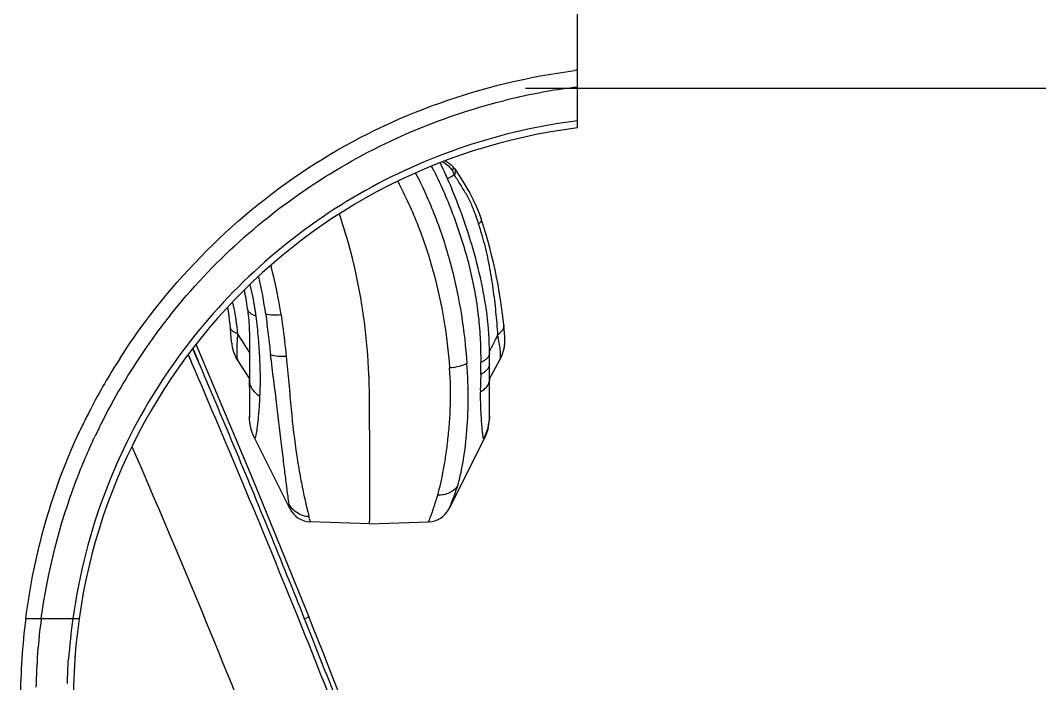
# Model space of a CAD drawing. Header units: millimetres. Extents: x -73584 to -37571, y -61249 to -50748.
# Drawn here: x -48269.71 to -48227.24, y -52423.42 to -52395.78 of the extents above; entities that cross this region are included whole.
import ezdxf

# ---------------------------------------------------------------- set-up
doc = ezdxf.new("R2010")
doc.units = ezdxf.units.MM
doc.header["$LTSCALE"] = 200
doc.layers.add('60', color=7, linetype='Continuous')
doc.layers.add('DIM', color=3, linetype='Continuous')

# ---------------------------------------------------------------- blocks, each defined once
blk = doc.blocks.new('5569')
at = {"color": 7, "linetype": 'Continuous'}
for p, q in [((-46015.839, -54723.816), (-46015.839, -54684.316)), ((-46031.861, -54733.039), (-46031.665, -54733.496)), ((-46031.856, -54733.037), (-46031.661, -54733.495)), ((-46031.734, -54732.866), (-46029.366, -54738.474)), ((-46032.05, -54733.3), (-46031.919, -54733.602)), ((-46032.046, -54733.298), (-46031.916, -54733.6)), ((-46029.366, -54738.474), (-46027.037, -54744.202)), ((-46038.182, -54744.266), (-46037.743, -54744.266)), ((-46037.743, -54744.266), (-46037.084, -54744.266)), ((-46037.084, -54744.266), (-46036.865, -54744.266)), ((-46026.865, -54745.149), (-46027.207, -54744.289))]:
    blk.add_line(p, q, dxfattribs=at)
blk.add_lwpolyline([(-46027.037, -54744.202), (-46026.888, -54744.576), (-46026.456, -54745.666), (-46026.027, -54746.753), (-46025.603, -54747.837), (-46025.183, -54748.918), (-46025.022, -54749.334)], dxfattribs=at)
for centre, radius, start, end in [((-46012.138, -54749.803), 28.634, 97.4252, 97.6793), ((-46012.7, -54747.569), 25.647, 97.0299, 102.8424), ((-46012.681, -54747.657), 25.736, 102.8389, 104.0086), ((-46012.839, -54747.628), 24, 97.1808, 180.0002), ((-46012.716, -54747.577), 25.655, 141.5147, 143.0461), ((-46012.647, -54747.629), 25.742, 143.0466, 145.635), ((-46012.542, -54747.697), 25.866, 145.6412, 152.817), ((-46012.938, -54747.573), 24.156, 142.6887, 154.5787), ((-46012.699, -54747.697), 26.396, 147.3028, 152.604), ((-46479.067, -54926.459), 486.969, 21.95908, 23.33074), ((-46503.758, -54934.69), 513.181, 22.64541, 23.08243), ((-46013.128, -54747.469), 25.909, 152.8557, 153.5744), ((-46013.061, -54747.503), 25.984, 152.6175, 152.8559), ((-46013.28, -54747.393), 25.739, 153.7795, 154.763), ((-46013.194, -54747.436), 25.835, 153.5747, 153.78), ((-46012.517, -54747.71), 25.895, 153.4711, 153.8216), ((-46012.516, -54747.71), 25.896, 153.0584, 153.4711), ((-46012.516, -54747.71), 25.895, 152.8173, 153.0584), ((-46012.519, -54747.709), 25.892, 153.8216, 154.7986), ((-46491.101, -54934.416), 497.507, 21.6462, 23.36543), ((-46487.563, -54927.958), 495.643, 21.7505, 22.64795), ((-46013.761, -54747.577), 24.644, 172.2799, 178.9606), ((-46012.196, -54747.754), 24.914, 171.9531, 175.8791), ((-46011.384, -54747.782), 27.668, 172.7137, 179.675), ((-46458.064, -54917.942), 464.305, 21.26995, 21.95353), ((-46468.25, -54920.243), 474.845, 21.19445, 21.63785)]:
    blk.add_arc(centre, radius, start, end, dxfattribs=at)
for points, knots in [([(-46034.911, -54733.439), (-46033.87, -54731.815), (-46031.428, -54728.786), (-46026.897, -54725.12), (-46021.65, -54722.584), (-46017.873, -54721.683), (-46015.965, -54721.425)], [0, 0, 0, 0, 0.250291, 0.500346, 0.750227, 1, 1, 1, 1]), ([(-46032.798, -54731.612), (-46031.927, -54730.516), (-46030, -54728.466), (-46026.648, -54725.912), (-46022.932, -54723.925), (-46020.269, -54723.024), (-46018.911, -54722.686)], [0, 0, 0, 0, 0.250123, 0.500107, 0.74999, 1, 1, 1, 1]), ([(-46015.839, -54723.525), (-46019.013, -54723.924), (-46025.272, -54726.009), (-46030.208, -54730.384), (-46032.151, -54732.931)], [0, 0, 0, 0, 0.499637, 1, 1, 1, 1]), ([(-46038.829, -54744.273), (-46038.652, -54742.918), (-46038.109, -54740.228), (-46037.145, -54737.655), (-46036.563, -54736.419)], [0, 0, 0, 0, 0.500046, 1, 1, 1, 1]), ([(-46038.182, -54744.266), (-46037.918, -54742.304), (-46037.261, -54739.714), (-46036.228, -54737.282), (-46035.947, -54736.684)], [0, 0, 0, 0, 0.749699, 1, 1, 1, 1]), ([(-46034.755, -54737.204), (-46035.02, -54737.761), (-46035.99, -54740.025), (-46036.611, -54742.438), (-46036.865, -54744.266)], [0, 0, 0, 0, 0.25031, 1, 1, 1, 1]), ([(-46038.829, -54744.273), (-46038.768, -54744.273), (-46038.553, -54744.273), (-46038.337, -54744.274), (-46038.182, -54744.266)], [0, 0, 0, 0, 0.279857, 1, 1, 1, 1]), ([(-46036.865, -54744.266), (-46036.828, -54744.266), (-46036.763, -54744.266), (-46036.688, -54744.267), (-46036.644, -54744.269), (-46036.621, -54744.268), (-46036.612, -54744.271), (-46036.603, -54744.269), (-46036.603, -54744.271)], [0, 0, 0, 0, 0.425571, 0.741001, 0.853553, 0.934614, 0.983531, 1, 1, 1, 1]), ([(-46027.037, -54744.202), (-46027.036, -54744.207), (-46027.06, -54744.216), (-46027.086, -54744.234), (-46027.143, -54744.26), (-46027.183, -54744.279), (-46027.207, -54744.289)], [0, 0, 0, 0, 0.078031, 0.28133, 0.594433, 1, 1, 1, 1])]:
    blk.add_open_spline(points, degree=3, knots=knots, dxfattribs=at)
blk.add_open_spline([(-46037.087, -54746.983), (-46037.085, -54746.643), (-46037.07, -54746.303), (-46037.046, -54745.964)], degree=3, dxfattribs=at)
at = {"layer": '60', "color": 7, "linetype": 'Continuous'}
for p, q in [((-46021.919, -54725.417), (-46021.905, -54725.444)), ((-46021.918, -54725.417), (-46021.905, -54725.444)), ((-46021.55, -54725.294), (-46021.561, -54725.273)), ((-46021.351, -54725.196), (-46021.32, -54725.21)), ((-46021.022, -54725.439), (-46021.004, -54725.463)), ((-46021.022, -54725.439), (-46021.022, -54725.439)), ((-46020.985, -54725.487), (-46020.977, -54725.499)), ((-46020.956, -54725.53), (-46020.955, -54725.53)), ((-46022.6, -54725.696), (-46022.584, -54725.729)), ((-46022.59, -54725.692), (-46022.573, -54725.725)), ((-46020.87, -54725.659), (-46020.86, -54725.674)), ((-46028.622, -54729.559), (-46028.614, -54729.588)), ((-46028.61, -54729.557), (-46028.603, -54729.586)), ((-46029.119, -54730.034), (-46029.125, -54730.005)), ((-46029.11, -54730.033), (-46029.117, -54730.004)), ((-46030.2, -54731.1), (-46030.206, -54731.074)), ((-46030.2, -54731.1), (-46030.206, -54731.074)), ((-46019.506, -54735.855), (-46019.506, -54733.184)), ((-46029.992, -54733.529), (-46029.507, -54734.281)), ((-46019.506, -54734.281), (-46019.074, -54733.491)), ((-46029.506, -54734.281), (-46029.507, -54734.281)), ((-46029.506, -54734.624), (-46029.506, -54734.305)), ((-46029.506, -54734.629), (-46029.506, -54735.854)), ((-46029.506, -54735.838), (-46029.506, -54735.831)), ((-46029.506, -54735.868), (-46029.506, -54735.838)), ((-46029.506, -54735.854), (-46029.506, -54735.87)), ((-46029.506, -54735.87), (-46029.506, -54735.868)), ((-46029.501, -54736.003), (-46029.506, -54735.87)), ((-46029.484, -54736.156), (-46029.495, -54736.06)), ((-46019.506, -54735.887), (-46019.508, -54735.943)), ((-46019.506, -54735.853), (-46019.506, -54735.887)), ((-46019.506, -54735.855), (-46019.506, -54735.887)), ((-46029.395, -54736.514), (-46029.403, -54736.485)), ((-46029.352, -54736.62), (-46029.395, -54736.514)), ((-46019.628, -54736.541), (-46019.673, -54736.653)), ((-46019.59, -54736.426), (-46019.629, -54736.544)), ((-46019.558, -54736.304), (-46019.591, -54736.429)), ((-46027.825, -54739.688), (-46029.298, -54736.743)), ((-46019.717, -54736.749), (-46021.187, -54739.689)), ((-46019.671, -54736.649), (-46019.717, -54736.749)), ((-46019.717, -54736.748), (-46019.717, -54736.749)), ((-46019.717, -54736.748), (-46019.717, -54736.749)), ((-46019.717, -54736.749), (-46019.717, -54736.749)), ((-46021.197, -54739.708), (-46021.187, -54739.688)), ((-46021.187, -54739.688), (-46021.197, -54739.708)), ((-46021.187, -54739.688), (-46021.181, -54739.675)), ((-46021.181, -54739.675), (-46021.178, -54739.668)), ((-46021.181, -54739.675), (-46021.178, -54739.668)), ((-46024.506, -54740.326), (-46026.966, -54740.241)), ((-46024.506, -54740.326), (-46022.047, -54740.241))]:
    blk.add_line(p, q, dxfattribs=at)
for points in [[(-46021.318, -54725.21), (-46021.252, -54725.244), (-46021.169, -54725.298), (-46021.098, -54725.358), (-46021.032, -54725.427), (-46021.022, -54725.439)], [(-46021.004, -54725.463), (-46020.985, -54725.487), (-46020.967, -54725.513), (-46020.955, -54725.53)], [(-46020.956, -54725.53), (-46020.842, -54725.702), (-46020.661, -54725.983), (-46020.491, -54726.261), (-46020.331, -54726.538), (-46020.187, -54726.813), (-46020.062, -54727.079), (-46019.95, -54727.345), (-46019.852, -54727.614)], [(-46029.298, -54736.743), (-46029.325, -54736.686), (-46029.395, -54736.514), (-46029.449, -54736.331), (-46029.484, -54736.156), (-46029.501, -54736.003), (-46029.506, -54735.87)]]:
    blk.add_lwpolyline(points, dxfattribs=at)
for centre, radius, start, end in [((-46037.837, -54733.604), 17.9, 26.583, 27.1202), ((-46039.949, -54734.223), 20.451, 24.402, 25.8862), ((-46021.86, -54726.093), 0.944, 63.5124, 65.1892), ((-46021.574, -54725.756), 0.603, 66.5382, 68.447), ((-46021.574, -54725.757), 0.604, 65.0954, 66.5387), ((-46026.538, -54715.926), 11.312, 297.8352, 298.1466), ((-46039.272, -54734.13), 20.316, 18.062, 19.0231), ((-46039.506, -54734.11), 20.7, 4.3896, 18.2867), ((-46030.613, -54731.308), 11.21, 15.6219, 18.0722), ((-46031.881, -54731.673), 12.529, 15.1079, 15.6661), ((-46032.588, -54731.862), 13.261, 14.1802, 15.1041), ((-46048.924, -54734.754), 20.968, 8.603, 14.2686), ((-46049.085, -54734.436), 20.454, 8.0111, 12.4323), ((-46041.474, -54732.873), 11.982, 7.2749, 11.0873), ((-46049.506, -54734.052), 19.3, 3.8766, 8.2317), ((-46048.953, -54735.061), 24.44, 7.4367, 7.6709), ((-46049.824, -54735.162), 25.317, 2.3819, 7.4079), ((-46028.604, -54732.636), 1.65, 183.8766, 212.7667), ((-46028.659, -54732.639), 1.595, 183.899, 188.8883), ((-46020.601, -54732.658), 1.739, 331.3679, 4.3897), ((-46020.618, -54732.657), 1.756, 353.4375, 358.8872), ((-46020.593, -54732.657), 1.732, 358.8769, 4.3748), ((-46053.003, -54716.694), 37.319, 333.8394, 334.0594), ((-46020.593, -54732.66), 1.731, 347.7549, 353.4474), ((-46028.65, -54732.666), 1.595, 207.7827, 212.7445), ((-46043.239, -54733.754), 23.371, 359.1596, 0.3867), ((-46020.595, -54732.662), 1.732, 331.383, 336.9211), ((-46020.617, -54732.652), 1.756, 336.9105, 340.1333), ((-46050.695, -54735.21), 26.189, 2.0328, 2.4082), ((-46021.484, -54735.829), 1.978, 331.601, 359.9992), ((-46021.506, -54735.854), 2, 333.4349, 0), ((-46026.931, -54739.241), 1, 206.5651, 268), ((-46022.082, -54739.241), 1, 272, 332.1542)]:
    blk.add_arc(centre, radius, start, end, dxfattribs=at)
for points, knots in [([(-46019.506, -54733.186), (-46019.506, -54732.661), (-46019.579, -54731.616), (-46019.866, -54730.035), (-46020.445, -54727.897), (-46021.053, -54726.319), (-46021.55, -54725.294)], [0, 0, 0, 0, 0.192261, 0.384242, 0.583103, 1, 1, 1, 1]), ([(-46021.439, -54725.248), (-46021.358, -54725.288), (-46021.208, -54725.393), (-46021.094, -54725.536), (-46021.049, -54725.614)], [0, 0, 0, 0, 0.501173, 1, 1, 1, 1]), ([(-46021.049, -54725.614), (-46021.035, -54725.589), (-46021.013, -54725.544), (-46021.005, -54725.493), (-46021.008, -54725.472)], [0, 0, 0, 0, 0.577626, 1, 1, 1, 1]), ([(-46021.008, -54725.472), (-46021.009, -54725.469), (-46021.011, -54725.457), (-46021.017, -54725.446), (-46021.022, -54725.439)], [0, 0, 0, 0, 0.264528, 1, 1, 1, 1]), ([(-46020.955, -54725.53), (-46020.945, -54725.545), (-46020.93, -54725.581), (-46020.927, -54725.642), (-46020.942, -54725.708), (-46020.961, -54725.752), (-46020.973, -54725.775)], [0, 0, 0, 0, 0.212276, 0.443059, 0.704133, 1, 1, 1, 1]), ([(-46022.573, -54725.725), (-46022.256, -54726.343), (-46021.693, -54727.612), (-46021.066, -54729.589), (-46020.646, -54731.603), (-46020.494, -54732.962), (-46020.45, -54733.639)], [0, 0, 0, 0, 0.252722, 0.503699, 0.752921, 1, 1, 1, 1]), ([(-46021.829, -54725.593), (-46021.516, -54726.219), (-46021.101, -54727.185), (-46020.648, -54728.507), (-46020.358, -54729.509), (-46020.135, -54730.52), (-46020.002, -54731.368), (-46019.928, -54732.047), (-46019.898, -54732.471), (-46019.881, -54732.81), (-46019.872, -54733.022), (-46019.875, -54733.192), (-46019.873, -54733.322), (-46019.869, -54733.457), (-46019.869, -54733.55), (-46019.868, -54733.596)], [0, 0, 0, 0, 0.252253, 0.378616, 0.504009, 0.628473, 0.752023, 0.81349, 0.874747, 0.905432, 0.93619, 0.951269, 0.966667, 0.983237, 1, 1, 1, 1]), ([(-46021.049, -54725.614), (-46021.042, -54725.628), (-46021.014, -54725.68), (-46020.989, -54725.734), (-46020.973, -54725.775)], [0, 0, 0, 0, 0.255975, 1, 1, 1, 1]), ([(-46020.065, -54727.508), (-46020.121, -54727.346), (-46020.207, -54727.106), (-46020.35, -54726.801), (-46020.469, -54726.587), (-46020.592, -54726.38), (-46020.758, -54726.108), (-46020.887, -54725.907), (-46020.973, -54725.775)], [0, 0, 0, 0, 0.261834, 0.389088, 0.513222, 0.635929, 0.757878, 1, 1, 1, 1]), ([(-46023.33, -54726.045), (-46023.011, -54726.65), (-46022.441, -54727.894), (-46021.808, -54729.837), (-46021.377, -54731.818), (-46021.217, -54733.155), (-46021.169, -54733.823)], [0, 0, 0, 0, 0.252755, 0.503658, 0.752786, 1, 1, 1, 1]), ([(-46024.732, -54731.799), (-46024.782, -54731.428), (-46025.016, -54729.945), (-46025.393, -54728.484), (-46025.76, -54727.419)], [0, 0, 0, 0, 0.249502, 1, 1, 1, 1]), ([(-46019.852, -54727.614), (-46019.847, -54727.63), (-46019.843, -54727.676), (-46019.881, -54727.755), (-46019.928, -54727.805), (-46019.956, -54727.831)], [0, 0, 0, 0, 0.189422, 0.539836, 1, 1, 1, 1]), ([(-46019.731, -54728.614), (-46019.652, -54728.928), (-46019.515, -54729.561), (-46019.359, -54730.521), (-46019.243, -54731.485), (-46019.19, -54732.129), (-46019.169, -54732.45)], [0, 0, 0, 0, 0.249954, 0.500764, 0.751092, 1, 1, 1, 1]), ([(-46029.231, -54731.664), (-46029.238, -54731.608), (-46029.251, -54731.495), (-46029.292, -54731.218), (-46029.362, -54730.834), (-46029.433, -54730.508), (-46029.471, -54730.346)], [0, 0, 0, 0, 0.127459, 0.253259, 0.627223, 1, 1, 1, 1]), ([(-46029.996, -54732.398), (-46030.003, -54732.291), (-46030.042, -54731.854), (-46030.126, -54731.422), (-46030.2, -54731.1)], [0, 0, 0, 0, 0.24544, 1, 1, 1, 1]), ([(-46029.589, -54731.356), (-46029.581, -54731.412), (-46029.558, -54731.608), (-46029.527, -54731.944), (-46029.506, -54732.386), (-46029.505, -54732.966), (-46029.506, -54733.509), (-46029.506, -54733.995), (-46029.506, -54734.202), (-46029.506, -54734.305)], [0, 0, 0, 0, 0.057278, 0.200539, 0.343138, 0.506125, 0.789469, 0.894825, 1, 1, 1, 1]), ([(-46029.231, -54731.664), (-46029.279, -54731.648), (-46029.368, -54731.613), (-46029.482, -54731.542), (-46029.559, -54731.456), (-46029.584, -54731.388), (-46029.589, -54731.356)], [0, 0, 0, 0, 0.310061, 0.578364, 0.803793, 1, 1, 1, 1]), ([(-46029.07, -54735.017), (-46029.067, -54734.956), (-46029.063, -54734.831), (-46029.05, -54734.577), (-46029.049, -54734.249), (-46029.058, -54733.85), (-46029.073, -54733.441), (-46029.096, -54733.018), (-46029.142, -54732.424), (-46029.193, -54731.971), (-46029.231, -54731.664)], [0, 0, 0, 0, 0.054231, 0.111636, 0.227592, 0.346425, 0.467987, 0.593201, 0.724248, 1, 1, 1, 1]), ([(-46028.192, -54731.617), (-46028.305, -54731.629), (-46028.52, -54731.636), (-46028.734, -54731.611), (-46028.83, -54731.586)], [0, 0, 0, 0, 0.534151, 1, 1, 1, 1]), ([(-46028.83, -54731.586), (-46028.792, -54731.869), (-46028.727, -54732.434), (-46028.66, -54732.999), (-46028.626, -54733.28)], [0, 0, 0, 0, 0.50282, 1, 1, 1, 1]), ([(-46028.192, -54731.617), (-46028.17, -54731.762), (-46028.086, -54732.337), (-46028.02, -54732.914), (-46027.976, -54733.347)], [0, 0, 0, 0, 0.2518, 1, 1, 1, 1]), ([(-46029.996, -54732.398), (-46030.039, -54732.383), (-46030.116, -54732.351), (-46030.213, -54732.288), (-46030.279, -54732.215), (-46030.299, -54732.157), (-46030.302, -54732.13)], [0, 0, 0, 0, 0.316482, 0.585995, 0.808697, 1, 1, 1, 1]), ([(-46018.911, -54732.034), (-46018.907, -54732.069), (-46018.914, -54732.144), (-46018.965, -54732.254), (-46019.052, -54732.358), (-46019.127, -54732.42), (-46019.169, -54732.45)], [0, 0, 0, 0, 0.205435, 0.434228, 0.69852, 1, 1, 1, 1]), ([(-46029.996, -54732.398), (-46030.014, -54732.532), (-46030.028, -54732.782), (-46030.035, -54733.078), (-46030.034, -54733.276), (-46030.029, -54733.386), (-46030.016, -54733.468), (-46030.002, -54733.513), (-46029.992, -54733.529)], [0, 0, 0, 0, 0.3553, 0.660217, 0.780984, 0.877777, 0.950957, 1, 1, 1, 1]), ([(-46029.509, -54733.161), (-46029.552, -54733.093), (-46029.712, -54732.838), (-46029.874, -54732.583), (-46029.996, -54732.398)], [0, 0, 0, 0, 0.266801, 1, 1, 1, 1]), ([(-46019.169, -54732.45), (-46019.192, -54732.497), (-46019.284, -54732.686), (-46019.375, -54732.876), (-46019.444, -54733.019)], [0, 0, 0, 0, 0.24749, 1, 1, 1, 1]), ([(-46019.057, -54733.444), (-46019.052, -54733.422), (-46019.045, -54733.371), (-46019.042, -54733.245), (-46019.059, -54733.045), (-46019.099, -54732.764), (-46019.14, -54732.559), (-46019.169, -54732.45)], [0, 0, 0, 0, 0.067236, 0.152113, 0.37573, 0.664862, 1, 1, 1, 1]), ([(-46027.976, -54733.347), (-46028.093, -54733.356), (-46028.313, -54733.355), (-46028.53, -54733.314), (-46028.626, -54733.28)], [0, 0, 0, 0, 0.535013, 1, 1, 1, 1]), ([(-46027.852, -54739.503), (-46027.867, -54739.391), (-46027.909, -54739.112), (-46027.975, -54738.616), (-46028.053, -54737.971), (-46028.18, -54736.878), (-46028.37, -54735.3), (-46028.541, -54733.982), (-46028.626, -54733.28)], [0, 0, 0, 0, 0.054123, 0.135015, 0.239616, 0.364508, 0.661711, 1, 1, 1, 1]), ([(-46027.976, -54733.347), (-46027.934, -54733.718), (-46027.865, -54734.448), (-46027.749, -54735.833), (-46027.602, -54737.127), (-46027.404, -54738.298), (-46027.265, -54739.011), (-46027.141, -54739.573), (-46027.061, -54739.894), (-46027.028, -54740.025)], [0, 0, 0, 0, 0.166003, 0.325668, 0.617282, 0.744127, 0.853236, 0.940036, 1, 1, 1, 1]), ([(-46020.45, -54733.639), (-46020.552, -54733.694), (-46020.789, -54733.777), (-46021.036, -54733.814), (-46021.169, -54733.823)], [0, 0, 0, 0, 0.465089, 1, 1, 1, 1]), ([(-46020.831, -54738.727), (-46020.79, -54738.589), (-46020.711, -54738.285), (-46020.568, -54737.581), (-46020.434, -54736.54), (-46020.37, -54735.145), (-46020.412, -54734.154), (-46020.45, -54733.639)], [0, 0, 0, 0, 0.084475, 0.183598, 0.420144, 0.698142, 1, 1, 1, 1]), ([(-46019.506, -54733.652), (-46019.506, -54733.693), (-46019.525, -54733.779), (-46019.6, -54733.899), (-46019.719, -54734.008), (-46019.816, -54734.068), (-46019.87, -54734.097)], [0, 0, 0, 0, 0.202492, 0.430359, 0.696064, 1, 1, 1, 1]), ([(-46019.517, -54733.278), (-46019.536, -54733.344), (-46019.61, -54733.438), (-46019.741, -54733.532), (-46019.824, -54733.576), (-46019.868, -54733.596)], [0, 0, 0, 0, 0.42628, 0.695504, 1, 1, 1, 1]), ([(-46019.074, -54733.491), (-46019.073, -54733.488), (-46019.065, -54733.473), (-46019.06, -54733.457), (-46019.057, -54733.444)], [0, 0, 0, 0, 0.221678, 1, 1, 1, 1]), ([(-46021.665, -54739.127), (-46021.572, -54738.8), (-46021.451, -54738.271), (-46021.326, -54737.519), (-46021.24, -54736.863), (-46021.17, -54736.153), (-46021.113, -54735.134), (-46021.126, -54734.35), (-46021.169, -54733.823)], [0, 0, 0, 0, 0.190552, 0.303682, 0.427731, 0.561591, 0.70345, 1, 1, 1, 1]), ([(-46029.506, -54734.305), (-46029.506, -54734.376), (-46029.506, -54734.722), (-46029.506, -54735.23), (-46029.506, -54735.676), (-46029.506, -54735.851), (-46029.506, -54735.865), (-46029.506, -54735.87)], [0, 0, 0, 0, 0.134954, 0.664843, 0.973942, 0.990007, 1, 1, 1, 1]), ([(-46029.07, -54735.017), (-46029.135, -54734.973), (-46029.256, -54734.876), (-46029.398, -54734.701), (-46029.486, -54734.507), (-46029.506, -54734.371), (-46029.506, -54734.305)], [0, 0, 0, 0, 0.272961, 0.531196, 0.772466, 1, 1, 1, 1]), ([(-46024.506, -54740.326), (-46024.505, -54740.326), (-46024.506, -54740.323), (-46024.505, -54740.32), (-46024.504, -54740.309), (-46024.502, -54740.29), (-46024.5, -54740.254), (-46024.499, -54740.205), (-46024.497, -54740.14), (-46024.496, -54740.061), (-46024.494, -54739.969), (-46024.493, -54739.862), (-46024.492, -54739.694), (-46024.491, -54739.45), (-46024.49, -54739.119), (-46024.49, -54738.738), (-46024.491, -54738.311), (-46024.492, -54737.839), (-46024.494, -54737.325), (-46024.497, -54736.568), (-46024.501, -54735.875), (-46024.505, -54735.258), (-46024.507, -54734.825), (-46024.515, -54734.499), (-46024.522, -54734.282)], [0, 0, 0, 0, 0.000423, 0.001049, 0.002043, 0.005407, 0.011071, 0.019398, 0.030109, 0.043143, 0.058475, 0.076076, 0.095917, 0.142205, 0.197068, 0.260142, 0.331027, 0.409279, 0.49439, 0.585799, 0.785259, 0.838134, 0.89196, 1, 1, 1, 1]), ([(-46019.87, -54734.097), (-46019.872, -54734.22), (-46019.876, -54734.373), (-46019.882, -54734.557), (-46019.886, -54734.649), (-46019.889, -54734.727), (-46019.885, -54734.79), (-46019.885, -54734.823), (-46019.884, -54734.839)], [0, 0, 0, 0, 0.497556, 0.62067, 0.743698, 0.869467, 0.935369, 1, 1, 1, 1]), ([(-46019.506, -54734.28), (-46019.506, -54734.33), (-46019.524, -54734.436), (-46019.6, -54734.586), (-46019.724, -54734.724), (-46019.827, -54734.802), (-46019.884, -54734.839)], [0, 0, 0, 0, 0.215839, 0.449981, 0.711122, 1, 1, 1, 1]), ([(-46019.744, -54736.77), (-46019.746, -54736.77), (-46019.753, -54736.762), (-46019.758, -54736.745), (-46019.766, -54736.712), (-46019.775, -54736.663), (-46019.785, -54736.595), (-46019.8, -54736.467), (-46019.819, -54736.265), (-46019.839, -54735.978), (-46019.857, -54735.638), (-46019.872, -54735.252), (-46019.88, -54734.981), (-46019.884, -54734.839)], [0, 0, 0, 0, 0.003533, 0.012651, 0.029199, 0.054599, 0.090077, 0.135579, 0.253687, 0.403245, 0.580089, 0.780434, 1, 1, 1, 1]), ([(-46029.295, -54736.749), (-46029.297, -54736.745), (-46029.3, -54736.74), (-46029.298, -54736.732), (-46029.29, -54736.729), (-46029.28, -54736.731), (-46029.272, -54736.733), (-46029.267, -54736.734), (-46029.263, -54736.732), (-46029.259, -54736.727), (-46029.253, -54736.715), (-46029.245, -54736.694), (-46029.236, -54736.659), (-46029.225, -54736.614), (-46029.215, -54736.558), (-46029.199, -54736.463), (-46029.178, -54736.319), (-46029.153, -54736.119), (-46029.128, -54735.884), (-46029.096, -54735.513), (-46029.078, -54735.221), (-46029.07, -54735.017)], [0, 0, 0, 0, 0.007317, 0.009562, 0.012, 0.021125, 0.024767, 0.026824, 0.029189, 0.032621, 0.037389, 0.051369, 0.071506, 0.097674, 0.129701, 0.167421, 0.259522, 0.373326, 0.507115, 0.657637, 1, 1, 1, 1]), ([(-46019.744, -54736.77), (-46019.738, -54736.768), (-46019.731, -54736.762), (-46019.724, -54736.755), (-46019.721, -54736.75), (-46019.718, -54736.75), (-46019.717, -54736.748), (-46019.717, -54736.748)], [0, 0, 0, 0, 0.526849, 0.755963, 0.88871, 0.967644, 1, 1, 1, 1]), ([(-46020.831, -54738.727), (-46020.913, -54738.858), (-46021.106, -54739.022), (-46021.414, -54739.118), (-46021.582, -54739.131), (-46021.665, -54739.127)], [0, 0, 0, 0, 0.479834, 0.739724, 1, 1, 1, 1]), ([(-46021.178, -54739.668), (-46021.133, -54739.573), (-46021.054, -54739.383), (-46020.94, -54739.069), (-46020.868, -54738.851), (-46020.831, -54738.727)], [0, 0, 0, 0, 0.314464, 0.614536, 1, 1, 1, 1]), ([(-46022.047, -54740.241), (-46022.047, -54740.241), (-46022.046, -54740.238), (-46022.045, -54740.236), (-46022.043, -54740.23), (-46022.039, -54740.219), (-46022.03, -54740.2), (-46022.019, -54740.171), (-46022.003, -54740.133), (-46021.985, -54740.086), (-46021.964, -54740.031), (-46021.93, -54739.94), (-46021.881, -54739.804), (-46021.816, -54739.612), (-46021.742, -54739.383), (-46021.692, -54739.216), (-46021.665, -54739.127)], [0, 0, 0, 0, 0.000897, 0.003732, 0.008514, 0.015241, 0.034518, 0.061534, 0.096262, 0.138677, 0.188796, 0.246698, 0.386201, 0.557893, 0.762346, 1, 1, 1, 1]), ([(-46027.028, -54740.025), (-46027.197, -54740.016), (-46027.534, -54739.911), (-46027.775, -54739.651), (-46027.852, -54739.503)], [0, 0, 0, 0, 0.503763, 1, 1, 1, 1]), ([(-46027.825, -54739.688), (-46027.825, -54739.687), (-46027.825, -54739.682), (-46027.826, -54739.673), (-46027.829, -54739.658), (-46027.834, -54739.628), (-46027.842, -54739.575), (-46027.849, -54739.53), (-46027.852, -54739.503)], [0, 0, 0, 0, 0.021653, 0.071122, 0.150526, 0.260869, 0.570545, 1, 1, 1, 1]), ([(-46026.966, -54740.241), (-46026.967, -54740.24), (-46026.968, -54740.235), (-46026.972, -54740.226), (-46026.977, -54740.21), (-46026.984, -54740.187), (-46026.992, -54740.157), (-46027.007, -54740.102), (-46027.019, -54740.057), (-46027.028, -54740.025)], [0, 0, 0, 0, 0.016712, 0.060386, 0.13458, 0.241605, 0.381677, 0.554775, 1, 1, 1, 1])]:
    blk.add_open_spline(points, degree=3, knots=knots, dxfattribs=at)
for points in [[(-46021.202, -54725.9), (-46021.125, -54725.859), (-46021.049, -54725.817), (-46020.973, -54725.775)], [(-46019.506, -54733.209), (-46019.506, -54733.232), (-46019.51, -54733.256), (-46019.517, -54733.278)]]:
    blk.add_open_spline(points, degree=3, dxfattribs=at)
blk = doc.blocks.new('*U670')
at = {"layer": 'DIM', "color": 3}
blk.add_blockref('5569', (46037.067, 54931.016), dxfattribs=at)
blk = doc.blocks.new('*U671')
at = {"layer": 'DIM', "color": 0, "linetype": 'ByBlock', "lineweight": -2, "transparency": 16777216}
blk.add_blockref('*U670', (0, 2500), dxfattribs=at)

msp = doc.modelspace()

# ---------------------------------------------------------------- linework, layer by layer
at = {"color": 7, "linetype": 'Continuous'}
for p, q in [((-48248.66, -52398.604), (-48183.86, -52398.604)), ((-48246.496, -52398.604), (-48183.86, -52398.572))]:
    msp.add_line(p, q, dxfattribs=at)

# ---------------------------------------------------------------- block references
at = {"layer": 'DIM', "color": 3}
msp.add_blockref('*U671', (-48267.725, -55107.458), dxfattribs=at)

doc.saveas('drawing.dxf')
